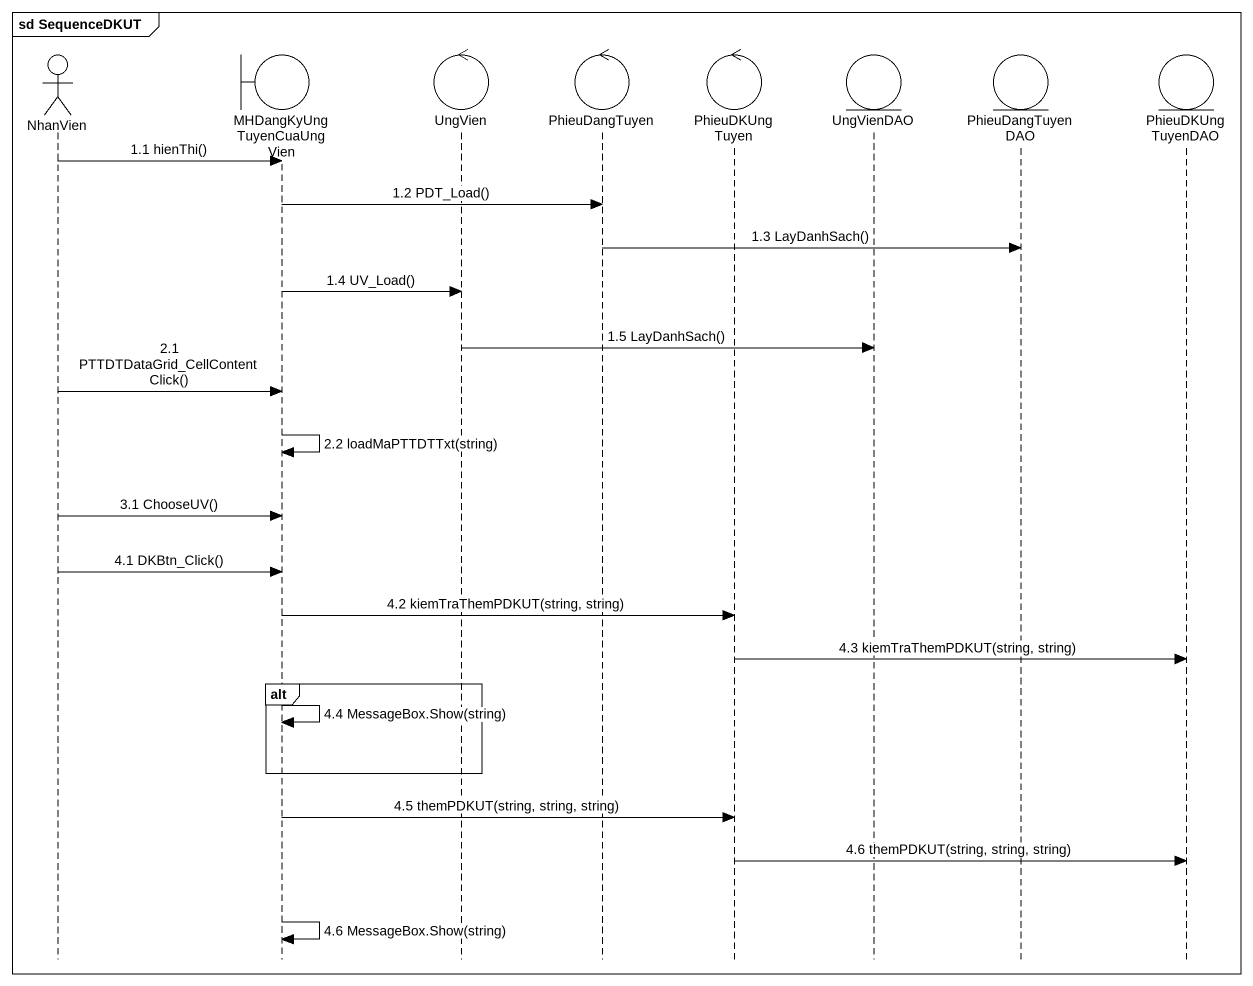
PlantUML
@startuml
mainframe sd SequenceDKUT
hide footbox
actor NhanVien
boundary MHDangKyUngTuyenCuaUngVien
control UngVien
control PhieuDangTuyen
control PhieuDKUngTuyen
entity UngVienDAO
entity PhieuDangTuyenDAO
entity PhieuDKUngTuyenDAO

NhanVien -> MHDangKyUngTuyenCuaUngVien : 1.1 hienThi()
MHDangKyUngTuyenCuaUngVien -> PhieuDangTuyen : 1.2 PDT_Load()
PhieuDangTuyen -> PhieuDangTuyenDAO : 1.3 LayDanhSach()
MHDangKyUngTuyenCuaUngVien -> UngVien : 1.4 UV_Load()
UngVien -> UngVienDAO : 1.5 LayDanhSach()
NhanVien -> MHDangKyUngTuyenCuaUngVien : 2.1 PTTDTDataGrid_CellContentClick()
MHDangKyUngTuyenCuaUngVien -> MHDangKyUngTuyenCuaUngVien : 2.2 loadMaPTTDTTxt(string)
NhanVien -> MHDangKyUngTuyenCuaUngVien : 3.1 ChooseUV()
NhanVien -> MHDangKyUngTuyenCuaUngVien : 4.1 DKBtn_Click()
MHDangKyUngTuyenCuaUngVien -> PhieuDKUngTuyen : 4.2 kiemTraThemPDKUT(string, string)
PhieuDKUngTuyen -> PhieuDKUngTuyenDAO : 4.3 kiemTraThemPDKUT(string, string)
alt
  MHDangKyUngTuyenCuaUngVien -> MHDangKyUngTuyenCuaUngVien : 4.4 MessageBox.Show(string)
end
MHDangKyUngTuyenCuaUngVien -> PhieuDKUngTuyen : 4.5 themPDKUT(string, string, string)
PhieuDKUngTuyen -> PhieuDKUngTuyenDAO : 4.6 themPDKUT(string, string, string)
MHDangKyUngTuyenCuaUngVien -> MHDangKyUngTuyenCuaUngVien : 4.6 MessageBox.Show(string)
@enduml
